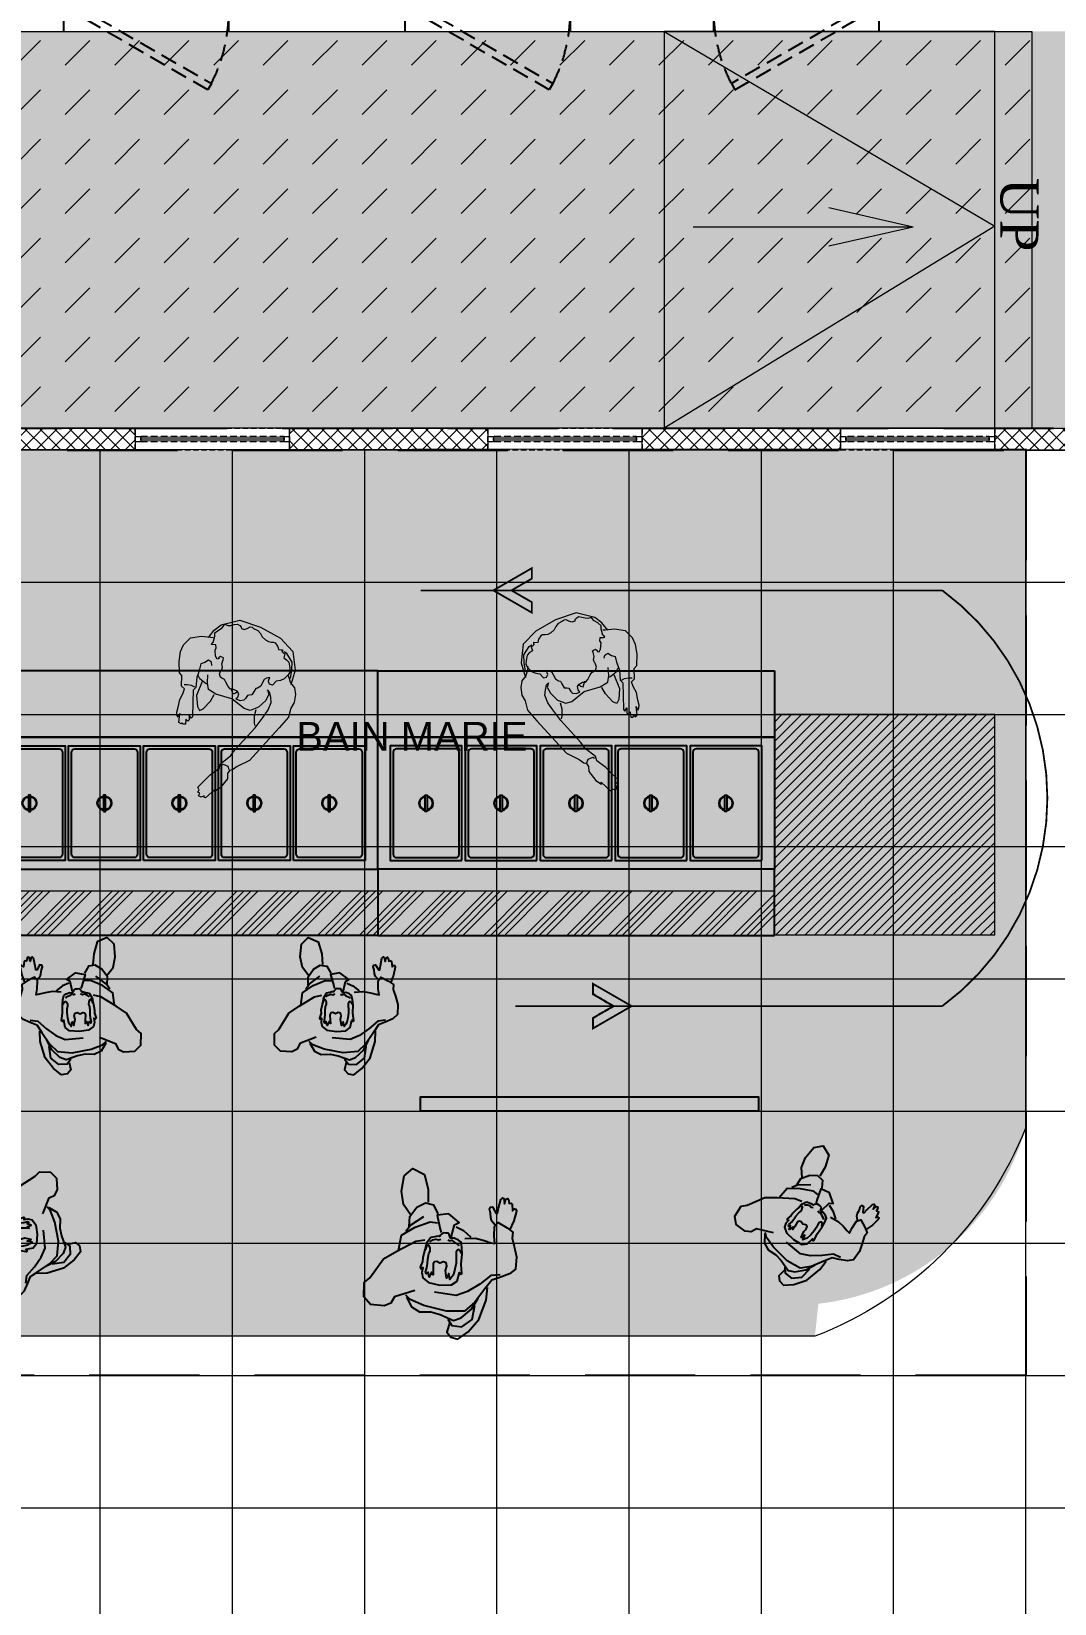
# Model space of a CAD drawing. Header units: millimetres. Extents: x 2335845 to 2509607, y 289014 to 361737.
# Drawn here: x 2390673 to 2395316, y 301667 to 308802 of the extents above; entities that cross this region are included whole.
import ezdxf

# ---------------------------------------------------------------- set-up
doc = ezdxf.new("R2010")
doc.units = ezdxf.units.MM
for name, pattern in [('DASHED', [0.75, 0.5, -0.25]), ('DASHED2', [0.375, 0.25, -0.125]), ('HIDDEN', [0.375, 0.25, -0.125]), ('HIDDEN2', [0.1875, 0.125, -0.0625])]:
    doc.linetypes.add(name, pattern=pattern)
for name, color, linetype, lineweight in [('150 mm WALL', 134, 'Continuous', 25), ('A-PLAN-COLUMN', 3, 'Continuous', 0), ('A-PLAN-RCC-HATCH', 8, 'Continuous', 13), ('A-PLAN-THIN', 251, 'Continuous', 15), ('AR_01_PARTITION FULL HT', 2, 'Continuous', 25), ('AR_01_WALL', 134, 'Continuous', 20), ('I-Human', 9, 'Continuous', 9), ('IN-PRTN-FULL', 30, 'Continuous', 20), ('IN-PRTN-HATCH', 8, 'Continuous', 5), ('K - Equipment', 7, 'Continuous', 25), ('SWA- GLASS PARTITION', 8, 'Continuous', 5), ('SWA-GLASS', 140, 'Continuous', 9), ('SWA-METAL', 165, 'Continuous', 9), ('TOA-FC-GYPSUM', 250, 'Continuous', 5), ('TOA-FL-CPT-1', 8, 'Continuous', 5), ('TOA-FL-TILE-2', 8, 'Continuous', 5), ('TOA-FL-TILE-3', 8, 'Continuous', 5), ('TOA-RAMP', 8, 'Continuous', 13)]:
    doc.layers.add(name, color=color, linetype=linetype, lineweight=lineweight)
for name, color, linetype in [('A-PLAN-DOOR', 7, 'Continuous'), ('CH - MAN', 8, 'Continuous'), ('FLOOR MARK', 7, 'Continuous'), ('FR-CUSTOM', 40, 'Continuous'), ('I-FUR', 7, 'Continuous'), ('I-FURN', 7, 'Continuous'), ('ROOM TEXT', 3, 'Continuous')]:
    doc.layers.add(name, color=color, linetype=linetype)
doc.styles.add('2MM', font='arial.ttf')
doc.styles.add('GEORGE', font='georgia.ttf')

# ---------------------------------------------------------------- blocks, each defined once
blk = doc.blocks.new('Columns')
at = {"layer": 'A-PLAN-RCC-HATCH'}
h = blk.add_hatch(dxfattribs=at)
h.set_pattern_fill('ANSI31', color=256, scale=250, style=0)
h.set_pattern_definition([(45, (458397.9, -612762.232), (-22.0970869, 22.0970869), [])])
h.paths.add_polyline_path([(17839.7, -20463), (18839.7, -20463), (18839.7, -19463), (17839.7, -19463)])
at = {"layer": 'A-PLAN-COLUMN', "elevation": 0}
blk.add_lwpolyline([(17839.7, -20463), (18839.7, -20463), (18839.7, -19463), (17839.7, -19463)], close=True, dxfattribs=at)
blk = doc.blocks.new('*U635')
at = {"layer": 'IN-PRTN-HATCH'}
h = blk.add_hatch(dxfattribs=at)
h.set_pattern_fill('ANSI37', color=256, scale=15)
h.set_pattern_definition([(45, (14738.55, 0), (-33.67596, 33.67596), []), (135, (14738.55, 0), (-33.67596, -33.67596), [])])
h.paths.add_polyline_path([(-98761.9, -39967.2), (-90061.9, -39967.2), (-90061.9, -39867.2), (-98761.9, -39867.2)])
at = {"layer": 'IN-PRTN-FULL', "elevation": 0}
blk.add_lwpolyline([(-98761.9, -39967.2), (-90061.9, -39967.2), (-90061.9, -39867.2), (-98761.9, -39867.2)], close=True, dxfattribs=at)
blk = doc.blocks.new('Man_Walking')
at = {"color": 8}
for points in [[(6.99, 20.05), (5.67, 21.74), (5.22, 23.9), (5.48, 26.47), (6.87, 27.81), (8.86, 26.91), (9.59, 24.5), (9.74, 22.36)], [(21.06, 19.29), (20.45, 19.95), (20.28, 20.49), (20.18, 21.24), (19.98, 21.85), (20.11, 22.23), (20.47, 22.26), (20.81, 21.71), (21.04, 21.29), (21.32, 21.29), (21.44, 22.11), (21.75, 23.61), (22.01, 23.87), (22.24, 23.76), (22.41, 22.92), (22.6, 23.71), (22.91, 23.81), (23.04, 23.66), (23.19, 23.01), (23.52, 23.1), (23.67, 22.95), (23.81, 21.86), (24.12, 22.16), (24.34, 22.14), (24.45, 21.83), (24.13, 20.19), (23.5, 18.59)], [(6.86, 18.16), (6.83, 19.83), (7.93, 21.42), (9.28, 22.24), (10.63, 21.99), (11.44, 20.56)], [(5.35, 14.08), (5.69, 16.64), (7.84, 18.09), (10.27, 19.13), (11.48, 19.04)], [(6.34, 17.36), (7.03, 18.37), (9.19, 19.96)], [(16.18, 16.72), (17.94, 16.9), (19.44, 16.64), (20.55, 16.33), (21.23, 16.21), (21.01, 17.44), (20.98, 19.04), (21.56, 19.76), (23.1, 18.96), (24.11, 18.28), (24.04, 17.3), (24.48, 15.97), (24.96, 14.27), (24.89, 12.22), (23.99, 11.37), (22.42, 10.65), (21.09, 10.13), (20.07, 8.61), (18.54, 6.29), (16.91, 4.73), (13.93, 4.49), (10.1, 5.22), (7.81, 6.07), (7.02, 6.74)], [(13.9, 16.81), (14.36, 18.91), (15.07, 19.31), (13.27, 20.66), (11.35, 20.34), (12.01, 18.01), (12.2, 17.47)], [(14.64, 18.58), (15.89, 18.04), (17.19, 17.03)], [(8.45, 7.62), (5.17, 6.34), (4.64, 5.24), (3.53, 4.71), (1.26, 4.8), (0.06, 6.02), (0, 8.39), (0.9, 9.23), (2.96, 12.51), (5.04, 13.95), (8.13, 15.78), (9.6, 16.13)], [(10.44, 15.81), (10.91, 16.17), (11.42, 16.35), (11.85, 16.22), (12.23, 16.38)], [(13.37, 16.35), (13.64, 16.19), (14.05, 16.32), (14.49, 16.03), (15.15, 15.73), (15.24, 15.47)], [(15.78, 14.24), (15.56, 14.65), (15.32, 14.88), (15.08, 14.76), (14.92, 14.46), (14.92, 13.93), (15, 13.34), (15.01, 12.57), (14.89, 11.55), (14.68, 10.58), (14.43, 10.25), (14.14, 9.81), (13.93, 10.78), (13.59, 9.99), (13.36, 11.26), (13.52, 11.97), (13.35, 12.52), (12.92, 12.65), (12.34, 12.39), (11.82, 12.63), (11.44, 12.54), (11.23, 12.19), (11.29, 11.11), (11.34, 10.38), (11.06, 10.8), (10.7, 9.99), (10.48, 10.79), (10.2, 10.46), (10.06, 10.76), (10.22, 11.47), (10.3, 12.23), (10.31, 12.95), (10.37, 13.86), (10.57, 14.26), (10.53, 14.78), (10.38, 15.19), (10.17, 15.3), (9.95, 15.05), (9.81, 14.5)], [(22.46, 11.1), (20.92, 10.91), (19.14, 9.36), (17.22, 7.98), (15.34, 7.2), (11.72, 7.54)], [(14.55, 2.55), (14.21, 1.05), (14.91, 0.24), (16.11, 0), (17.72, 1.33), (19.4, 3.49), (20.4, 6.76), (20.47, 8.89)], [(7.15, 6.42), (8.1, 4.84), (9.49, 4.13), (11.32, 4.22), (12.89, 3.88), (15.19, 3.03), (16.44, 3.55), (18.07, 5.11), (19.05, 7.01)], [(14.21, 3.18), (14.98, 2.21), (16.64, 2.09), (18.26, 3.42), (18.58, 5.75)]]:
    blk.add_lwpolyline(points, dxfattribs=at)
blk.add_lwpolyline([(12.92, 17.45), (12.54, 17.46), (12.27, 17.24), (12.04, 16.98), (11.96, 16.8), (11.66, 16.84), (11.21, 16.71), (10.54, 16.53), (9.91, 15.57), (9.79, 14.83), (9.66, 14.26), (9.43, 13.11), (9.44, 12.5), (9.11, 11.52), (9.3, 11.28), (9.55, 11.51), (9.44, 10.64), (9.66, 9.8), (10.64, 9.08), (12.55, 8.76), (14.49, 8.92), (15.36, 9.6), (15.65, 11.07), (15.86, 10.8), (16.08, 10.93), (15.87, 12.48), (15.92, 14.16), (15.81, 15.22), (15.62, 16.09), (15.17, 16.43), (14.45, 16.67), (13.81, 16.64), (13.72, 16.91), (13.55, 17.24), (13.36, 17.44)], close=True, dxfattribs=at)
blk = doc.blocks.new('M3')
at = {"color": 8}
blk.add_blockref('Man_Walking', (0, 0), dxfattribs=at)
blk = doc.blocks.new('A$C3F28102C')
at = {"layer": 'A-PLAN-DOOR'}
h = blk.add_hatch(dxfattribs=at)
h.set_pattern_fill('ANSI31', color=256, style=0)
h.set_pattern_definition([(315, (-1529.3283, 1000.1135), (-0.44194174, -0.44194174), [])])
h.paths.add_polyline_path([(1.3, -14.9), (0, -14.9), (0, 0), (1.3, 0)])
h.paths.add_polyline_path([(1.3, 0.2), (1.3, 0), (0, 0), (0, 1.1, 0.115729)])
h.paths.add_polyline_path([(4.9, -14.9), (3.6, -14.9), (3.6, 0), (4.9, 0)])
h.paths.add_polyline_path([(4.9, 0), (3.6, 0), (3.6, 0.2, 0.115729), (4.9, 1.1)])
at = {"layer": 'A-PLAN-DOOR', "color": 2}
for points in [[(1.3, 0.2), (1.3, -14.9), (0, -14.9), (0, 1.1)], [(3.6, 0.2), (3.6, -14.9), (4.9, -14.9), (4.9, 1.1)]]:
    blk.add_lwpolyline(points, dxfattribs=at)
for radius in [3.42, 2.42]:
    blk.add_circle((2.5, 3.4), radius, dxfattribs=at)
blk = doc.blocks.new('shaft door 750')
at = {"layer": 'A-PLAN-DOOR'}
for p, q in [((335.5, 59.8), (-335.5, 59.8)), ((-335.5, 0), (-335.5, 59.8)), ((335.5, 53.4), (-335.5, 53.4)), ((335.5, 6.5), (-335.5, 6.5)), ((335.5, 0), (-335.5, 0)), ((335.5, 0), (335.5, 59.8)), ((-374, -69.8), (-374, -64.8)), ((-374, -64.8), (-374, -69.8))]:
    blk.add_line(p, q, dxfattribs=at)
at = {"layer": 'A-PLAN-DOOR', "linetype": 'HIDDEN', "ltscale": 300}
blk.add_lwpolyline([(336.8, 59.8), (320.3, 31.3), (-295.2, 386.7), (-278.8, 415.2)], close=True, dxfattribs=at)
at = {"layer": 'A-PLAN-DOOR'}
for points in [[(-375, 150), (-375, 150), (-375, -70), (-430, -70)], [(375, 150.2), (375, 150.2), (375, -70), (430, -70)]]:
    blk.add_lwpolyline(points, dxfattribs=at)
for points in [[(-375, 51.9), (-374, 51.9), (-374, -61.8), (-375, -61.8)], [(-372.5, 58.3), (-340.6, 58.3), (-340.6, -3.5), (-325.6, -3.5), (-325.6, -34.7), (-340.2, -68.3), (-372.5, -68.3), (-372.5, -59.8), (-374, -59.8), (-374, -61.8), (-374, -69.8), (-339.1, -69.8), (-324.1, -34.9), (-324.1, -2), (-339.1, -2), (-339.1, 59.8), (-374, 59.8), (-374, 49.9), (-372.5, 49.9)], [(372.5, 58.3), (340.6, 58.3), (340.6, -3.5), (325.6, -3.5), (325.6, -34.7), (340.2, -68.3), (372.5, -68.3), (372.5, -59.8), (374, -59.8), (374, -61.8), (374, -69.8), (339.1, -69.8), (324.1, -34.9), (324.1, -2), (339.1, -2), (339.1, 59.8), (374, 59.8), (374, 49.9), (372.5, 49.9)], [(375, 51.9), (374, 51.9), (374, -61.8), (375, -61.8)]]:
    blk.add_lwpolyline(points, close=True, dxfattribs=at)
at = {"layer": 'A-PLAN-DOOR', "linetype": 'HIDDEN', "ltscale": 300}
blk.add_arc((337.6, 59.8), 711.6, 152.68066, 180, dxfattribs=at)
at = {"layer": 'A-PLAN-THIN'}
for p, q in [((395, 150), (-395, 150)), ((375, -70), (-375, -70))]:
    blk.add_line(p, q, dxfattribs=at)
at = {"layer": 'A-PLAN-DOOR', "xscale": -0.9973404255317604, "yscale": 0.9973404255317604, "zscale": 0.9973404255317604}
blk.add_blockref('A$C3F28102C', (339.1, 59.8), dxfattribs=at)
blk = doc.blocks.new('Fire Tower-2700mm')
at = {"layer": 'A-PLAN-DOOR', "extrusion": (1.654e-28, 4.04354e-14, -1), "xscale": -1, "zscale": -1, "rotation": 180}
blk.add_blockref('shaft door 750', (4023.8, -7468), dxfattribs=at)
at = {"layer": 'A-PLAN-DOOR', "extrusion": (-1.654e-28, 4.04354e-14, -1), "zscale": -1, "rotation": 180}
for p in [(2623.8, -7468), (1073.8, -7468)]:
    blk.add_blockref('shaft door 750', p, dxfattribs=at)
blk = doc.blocks.new('CHOREE')
at = {"xscale": -1}
blk.add_blockref('Fire Tower-2700mm', (-8441.5, -1832.2), dxfattribs=at)
blk = doc.blocks.new('BIG CHOORE')
blk.add_blockref('CHOREE', (-2408, -1909))
blk = doc.blocks.new('EGEG')
at = {"layer": 'K - Equipment'}
for points in [[(2039130.9, -715975.5), (2039430.9, -715975.5), (2039430.9, -717775.5), (2039130.9, -717775.5), (2039130.9, -715975.5)], [(2039431.2, -715975.5), (2040030.9, -715975.5), (2040030.9, -717775.5), (2039430.9, -717775.5), (2039430.9, -715975.5)], [(2040330.9, -715975.5), (2040030.9, -715975.5), (2040030.9, -717775.5), (2040330.9, -717775.5), (2040330.9, -715975.5)]]:
    blk.add_lwpolyline(points, dxfattribs=at)
for points in [[(2039991.1, -716033), (2039471.1, -716033), (2039471.1, -716358), (2039991.1, -716358)], [(2039768.8, -716190.8), (2039768.8, -716200.1), (2039694.1, -716200.1), (2039694.1, -716190.8)], [(2039991.1, -716373.1), (2039471.1, -716373.1), (2039471.1, -716698.1), (2039991.1, -716698.1)], [(2039768.8, -716530.9), (2039768.8, -716540.2), (2039694.1, -716540.2), (2039694.1, -716530.9)], [(2039991.1, -716713.1), (2039471.1, -716713.1), (2039471.1, -717038.1), (2039991.1, -717038.1)], [(2039768.8, -716870.9), (2039768.8, -716880.2), (2039694.1, -716880.2), (2039694.1, -716870.9)], [(2039991.1, -717053.1), (2039471.1, -717053.1), (2039471.1, -717378.1), (2039991.1, -717378.1)], [(2039768.8, -717210.9), (2039768.8, -717220.2), (2039694.1, -717220.2), (2039694.1, -717210.9)], [(2039991.1, -717393.2), (2039471.1, -717393.2), (2039471.1, -717718.2), (2039991.1, -717718.2)], [(2039768.8, -717551), (2039768.8, -717560.3), (2039694.1, -717560.3), (2039694.1, -717551)]]:
    blk.add_lwpolyline(points, close=True, dxfattribs=at)
for points in [[(2039963.1, -716046), (2039499.1, -716046, 0.414214), (2039484.1, -716061), (2039484.1, -716330, 0.414214), (2039499.1, -716345), (2039963.1, -716345, 0.414214), (2039978.1, -716330), (2039978.1, -716061, 0.414214)], [(2039963.1, -716386.1), (2039499.1, -716386.1, 0.414214), (2039484.1, -716401.1), (2039484.1, -716670.1, 0.414214), (2039499.1, -716685.1), (2039963.1, -716685.1, 0.414214), (2039978.1, -716670.1), (2039978.1, -716401.1, 0.414214)], [(2039963.1, -716726.1), (2039499.1, -716726.1, 0.414214), (2039484.1, -716741.1), (2039484.1, -717010.1, 0.414214), (2039499.1, -717025.1), (2039963.1, -717025.1, 0.414214), (2039978.1, -717010.1), (2039978.1, -716741.1, 0.414214)], [(2039963.1, -717066.1), (2039499.1, -717066.1, 0.414214), (2039484.1, -717081.1), (2039484.1, -717350.1, 0.414214), (2039499.1, -717365.1), (2039963.1, -717365.1, 0.414214), (2039978.1, -717350.1), (2039978.1, -717081.1, 0.414214)], [(2039963.1, -717406.2), (2039499.1, -717406.2, 0.414214), (2039484.1, -717421.2), (2039484.1, -717690.2, 0.414214), (2039499.1, -717705.2), (2039963.1, -717705.2, 0.414214), (2039978.1, -717690.2), (2039978.1, -717421.2, 0.414214)]]:
    blk.add_lwpolyline(points, format="xyb", close=True, dxfattribs=at)
for centre, radius, start, end in [((2039731.5, -716195.5), 32.5, 8.21851, 171.78149), ((2039731.5, -716195.5), 32.5, 188.21851, 351.78149), ((2039731.1, -716195.5), 30, 9.02169, 170.97831), ((2039731.1, -716195.5), 30, 188.81948, 351.18052), ((2039731.5, -716535.5), 32.5, 8.21851, 171.78149), ((2039731.1, -716535.6), 30, 9.02169, 170.97831), ((2039731.5, -716535.5), 32.5, 188.21851, 351.78149), ((2039731.1, -716535.6), 30, 188.81948, 351.18052), ((2039731.5, -716875.5), 32.5, 8.21851, 171.78149), ((2039731.1, -716875.6), 30, 9.02169, 170.97831), ((2039731.5, -716875.5), 32.5, 188.21851, 351.78149), ((2039731.1, -716875.6), 30, 188.81948, 351.18052), ((2039731.5, -717215.6), 32.5, 8.21851, 171.78149), ((2039731.5, -717215.6), 32.5, 188.21851, 351.78149), ((2039731.1, -717215.6), 30, 9.02169, 170.97831), ((2039731.1, -717215.6), 30, 188.81948, 351.18052), ((2039731.5, -717555.6), 32.5, 8.21851, 171.78149), ((2039731.5, -717555.6), 32.5, 188.21851, 351.78149), ((2039731.1, -717555.7), 30, 9.02169, 170.97831), ((2039731.1, -717555.7), 30, 188.81948, 351.18052)]:
    blk.add_arc(centre, radius, start, end, dxfattribs=at)
blk = doc.blocks.new('FDFSDFD')
at = {"layer": 'I-Human'}
for p, q in [((-1774290.5, -879044.5), (-1774265.7, -879026.4)), ((-1774265.7, -879026.4), (-1774231.1, -879014.8)), ((-1774231.1, -879014.8), (-1774201.3, -879016.5)), ((-1774201.3, -879016.5), (-1774160.1, -879006.6)), ((-1774160.1, -879006.6), (-1774097.4, -879021.4)), ((-1774097.4, -879021.4), (-1773904.3, -879072.6)), ((-1774434, -879127), (-1774363.1, -879079.2)), ((-1774389.5, -879107.2), (-1774412.6, -879146.8)), ((-1774358.1, -879092.3), (-1774389.5, -879107.2)), ((-1774381.9, -879120.2), (-1774361.7, -879105.1)), ((-1774363.1, -879079.2), (-1774295.4, -879066)), ((-1774361.7, -879105.1), (-1774346.6, -879095)), ((-1774320.2, -879079.2), (-1774358.1, -879092.3)), ((-1774346.6, -879095), (-1774329.8, -879096.7)), ((-1774335.5, -879098.5), (-1774326.8, -879095.6)), ((-1774329.8, -879096.7), (-1774304.6, -879105.1)), ((-1774326.8, -879095.6), (-1774302, -879070.9)), ((-1774304.6, -879105.1), (-1774291.1, -879116.8)), ((-1774302, -879070.9), (-1774290.5, -879044.5)), ((-1774183.2, -879107.2), (-1774203, -879120.4)), ((-1774146.9, -879103.9), (-1774183.2, -879107.2)), ((-1774107.3, -879108.8), (-1774146.9, -879103.9)), ((-1774047.9, -879118.7), (-1774107.3, -879108.8)), ((-1773904.3, -879072.6), (-1773853.1, -879110.5)), ((-1773853.1, -879110.5), (-1773830, -879122)), ((-1774460.5, -879204.5), (-1774434, -879127)), ((-1774418.9, -879172.3), (-1774412.2, -879168.9)), ((-1774415.6, -879177.3), (-1774418.9, -879172.3)), ((-1774410.5, -879189.1), (-1774415.6, -879177.3)), ((-1774412.6, -879146.8), (-1774413.9, -879160.5)), ((-1774412.2, -879168.9), (-1774410.5, -879170.6)), ((-1774410.5, -879170.6), (-1774407.2, -879160.5)), ((-1774407.2, -879153.8), (-1774388.7, -879150.4)), ((-1774407.2, -879160.5), (-1774407.2, -879153.8)), ((-1774388.7, -879150.4), (-1774387, -879135.3)), ((-1774387, -879135.3), (-1774381.9, -879120.2)), ((-1774291.1, -879116.8), (-1774279.3, -879131.9)), ((-1774269.2, -879163.9), (-1774281, -879165.6)), ((-1774281, -879165.6), (-1774270.9, -879177.3)), ((-1774279.3, -879131.9), (-1774255.8, -879138.7)), ((-1774270.9, -879177.3), (-1774260.8, -879184)), ((-1774260.8, -879162.2), (-1774269.2, -879163.9)), ((-1774252.4, -879152.1), (-1774260.8, -879162.2)), ((-1774255.8, -879138.7), (-1774252.4, -879152.1)), ((-1774226.1, -879148.4), (-1774211.3, -879133.6)), ((-1774221.2, -879135.2), (-1774226.1, -879148.4)), ((-1774203, -879120.4), (-1774221.2, -879135.2)), ((-1774211.3, -879133.6), (-1774179.9, -879133.6)), ((-1774179.9, -879133.6), (-1774137, -879148.4)), ((-1774137, -879148.4), (-1774107.3, -879174.8)), ((-1774120.5, -879153.4), (-1774092.4, -879146.8)), ((-1774107.3, -879174.8), (-1774102.3, -879202.8)), ((-1774092.4, -879146.8), (-1774064.4, -879131.9)), ((-1774064.4, -879131.9), (-1774054.5, -879123.7)), ((-1773917.5, -879153.4), (-1774047.9, -879118.7)), ((-1773884.5, -879158.3), (-1773917.5, -879153.4)), ((-1773830, -879183), (-1773884.5, -879158.3)), ((-1773823.4, -879135.2), (-1773835, -879146.8)), ((-1773835, -879146.8), (-1773833.3, -879169.8)), ((-1773833.3, -879169.8), (-1773826.7, -879174.8)), ((-1773830, -879122), (-1773821.8, -879131.9)), ((-1773816.8, -879181.4), (-1773830, -879183)), ((-1773821.8, -879131.9), (-1773805.3, -879133.6)), ((-1773810.2, -879178.1), (-1773816.8, -879181.4)), ((-1773764, -879201.2), (-1773810.2, -879178.1)), ((-1773805.3, -879133.6), (-1773783.8, -879123.7)), ((-1773783.8, -879123.7), (-1773732.7, -879133.6)), ((-1773732.7, -879133.6), (-1773706.2, -879148.4)), ((-1773706.2, -879148.4), (-1773716.1, -879151.7)), ((-1773716.1, -879151.7), (-1773661.7, -879171.5)), ((-1773660, -879178.1), (-1773666.6, -879181.4)), ((-1773666.6, -879181.4), (-1773655.1, -879191.3)), ((-1773661.7, -879171.5), (-1773660, -879178.1)), ((-1774463.8, -879308.4), (-1774460.5, -879204.5)), ((-1774430.7, -879216), (-1774422.3, -879199.2)), ((-1774430.7, -879224.4), (-1774430.7, -879216)), ((-1774425.7, -879234.5), (-1774430.7, -879224.4)), ((-1774422.3, -879246.2), (-1774425.7, -879234.5)), ((-1774422.3, -879199.2), (-1774417.3, -879194.1)), ((-1774422.3, -879261.4), (-1774422.3, -879246.2)), ((-1774417.3, -879194.1), (-1774410.5, -879189.1)), ((-1774260.8, -879184), (-1774245.7, -879184)), ((-1774245.7, -879184), (-1774227.2, -879184)), ((-1774227.2, -879184), (-1774212, -879192.4)), ((-1774212, -879192.4), (-1774207, -879199.2)), ((-1774207, -879199.2), (-1774193.5, -879199.2)), ((-1774193.5, -879199.2), (-1774173.3, -879200.9)), ((-1774173.3, -879200.9), (-1774166.6, -879210.9)), ((-1774166.6, -879210.9), (-1774161.6, -879217.7)), ((-1774161.6, -879217.7), (-1774144.8, -879219.3)), ((-1774134.7, -879253), (-1774149.8, -879256.3)), ((-1774144.8, -879219.3), (-1774134.7, -879222.7)), ((-1774134.7, -879222.7), (-1774124.6, -879236.1)), ((-1774122.9, -879254.6), (-1774134.7, -879253)), ((-1774124.6, -879236.1), (-1774122.9, -879254.6)), ((-1774102.3, -879202.8), (-1774115.5, -879273.7)), ((-1773731, -879211.1), (-1773764, -879201.2)), ((-1773688.1, -879225.9), (-1773731, -879211.1)), ((-1773679.8, -879214.4), (-1773688.1, -879225.9)), ((-1773668.3, -879214.4), (-1773679.8, -879214.4)), ((-1773668.3, -879204.5), (-1773668.3, -879214.4)), ((-1773655.1, -879204.5), (-1773668.3, -879204.5)), ((-1773655.1, -879191.3), (-1773655.1, -879204.5)), ((-1774448.9, -879405.6), (-1774463.8, -879308.4)), ((-1774444.2, -879311.8), (-1774437.4, -879295)), ((-1774444.2, -879333.6), (-1774444.2, -879311.8)), ((-1774437.4, -879295), (-1774427.3, -879281.5)), ((-1774427.3, -879281.5), (-1774422.3, -879261.4)), ((-1774156.5, -879313.5), (-1774170, -879331.9)), ((-1774149.8, -879256.3), (-1774156.5, -879268.1)), ((-1774156.5, -879268.1), (-1774156.5, -879286.6)), ((-1774156.5, -879286.6), (-1774151.5, -879298.3)), ((-1774151.5, -879298.3), (-1774156.5, -879313.5)), ((-1774155.1, -879296.8), (-1774155.5, -879297.5)), ((-1774155.3, -879263.5), (-1774155.1, -879265.5)), ((-1774155.1, -879265.5), (-1774145.2, -879270.4)), ((-1774145.2, -879286.9), (-1774155.1, -879296.8)), ((-1774145.2, -879270.4), (-1774137, -879278.7)), ((-1774137, -879278.7), (-1774145.2, -879286.9)), ((-1774115.5, -879273.7), (-1774100.7, -879347.9)), ((-1774445.9, -879342), (-1774444.2, -879333.6)), ((-1774442.5, -879350.4), (-1774445.9, -879342)), ((-1774430.7, -879358.8), (-1774442.5, -879350.4)), ((-1774420.6, -879368.9), (-1774430.7, -879358.8)), ((-1774427.3, -879394.1), (-1774424, -879385.7)), ((-1774427.3, -879407.6), (-1774427.3, -879394.1)), ((-1774424, -879385.7), (-1774418.9, -879382.4)), ((-1774418.9, -879382.4), (-1774420.6, -879368.9)), ((-1774254.1, -879390.8), (-1774262.5, -879392.4)), ((-1774262.5, -879392.4), (-1774262.5, -879407.6)), ((-1774235.6, -879387.4), (-1774254.1, -879390.8)), ((-1774223.8, -879377.3), (-1774235.6, -879387.4)), ((-1774212, -879375.6), (-1774223.8, -879377.3)), ((-1774207, -879377.3), (-1774212, -879375.6)), ((-1774188.5, -879374), (-1774207, -879377.3)), ((-1774178.4, -879363.9), (-1774188.5, -879374)), ((-1774176.7, -879357.2), (-1774178.4, -879363.9)), ((-1774170, -879331.9), (-1774176.7, -879343.7)), ((-1774176.7, -879343.7), (-1774176.7, -879357.2)), ((-1774104, -879387.5), (-1774128.7, -879405.6)), ((-1774100.7, -879347.9), (-1774104, -879387.5)), ((-1774061.1, -879354.5), (-1774095.7, -879352.9)), ((-1774014.9, -879367.7), (-1774061.1, -879354.5)), ((-1774054.5, -879422.1), (-1774011.6, -879395.8)), ((-1774018.2, -879422.1), (-1773960.4, -879394.1)), ((-1774000, -879379.3), (-1774014.9, -879367.7)), ((-1774011.6, -879395.8), (-1774000, -879379.3)), ((-1773960.4, -879394.1), (-1773952.1, -879395.8)), ((-1773952.1, -879395.8), (-1773960.4, -879410.6)), ((-1774391.1, -879471.6), (-1774448.9, -879405.6)), ((-1774418.9, -879419.3), (-1774427.3, -879407.6)), ((-1774408.8, -879431.1), (-1774418.9, -879419.3)), ((-1774402.1, -879441.2), (-1774408.8, -879431.1)), ((-1774400.4, -879451.3), (-1774402.1, -879441.2)), ((-1774400.4, -879461.4), (-1774400.4, -879451.3)), ((-1774398.8, -879459.7), (-1774400.4, -879461.4)), ((-1774395.4, -879458), (-1774398.8, -879459.7)), ((-1774380.2, -879461.4), (-1774395.4, -879458)), ((-1774363.4, -879471.4), (-1774380.2, -879461.4)), ((-1774306.2, -879466.4), (-1774309.6, -879468.1)), ((-1774299.5, -879469.8), (-1774306.2, -879466.4)), ((-1774287.7, -879442.9), (-1774299.5, -879451.3)), ((-1774299.5, -879451.3), (-1774292.8, -879464.7)), ((-1774292.8, -879464.7), (-1774291.1, -879469.8)), ((-1774276, -879442.9), (-1774287.7, -879442.9)), ((-1774252.4, -879427.7), (-1774276, -879442.9)), ((-1774262.5, -879407.6), (-1774252.4, -879412.6)), ((-1774252.4, -879412.6), (-1774250.7, -879409.3)), ((-1774244, -879416), (-1774252.4, -879427.7)), ((-1774250.7, -879409.3), (-1774244, -879416)), ((-1774219.5, -879432), (-1774221.2, -879448.5)), ((-1774221.2, -879448.5), (-1774204.7, -879458.4)), ((-1774208, -879423.8), (-1774219.5, -879432)), ((-1774204.7, -879458.4), (-1774191.4, -879471.6)), ((-1774191.4, -879471.6), (-1774166.7, -879465)), ((-1774166.7, -879465), (-1774145.2, -879461.7)), ((-1774128.7, -879405.6), (-1774161.7, -879420.5)), ((-1774145.2, -879461.7), (-1774128.7, -879460.1)), ((-1774128.7, -879443.6), (-1774140.3, -879460.1)), ((-1774120.5, -879405.6), (-1774128.7, -879443.6)), ((-1774128.7, -879460.1), (-1774085.8, -879441.9)), ((-1774122.1, -879428.7), (-1774054.5, -879422.1)), ((-1774085.8, -879441.9), (-1774069.3, -879446.9)), ((-1774084.2, -879446.9), (-1774084.2, -879463.4)), ((-1774084.2, -879463.4), (-1774077.6, -879481.5)), ((-1774069.3, -879446.9), (-1774018.2, -879422.1)), ((-1773945.5, -879466.7), (-1773968.7, -879471.6)), ((-1773960.4, -879410.6), (-1773940.6, -879400.7)), ((-1773909.2, -879437), (-1773947.2, -879451.8)), ((-1773947.2, -879451.8), (-1773929, -879450.2)), ((-1773934, -879458.4), (-1773945.5, -879466.7)), ((-1773940.6, -879400.7), (-1773932.3, -879404)), ((-1773932.3, -879404), (-1773937.3, -879415.5)), ((-1773937.3, -879415.5), (-1773915.8, -879407.3)), ((-1773929, -879450.2), (-1773934, -879458.4)), ((-1773915.8, -879407.3), (-1773910.9, -879415.5)), ((-1773910.9, -879415.5), (-1773914.2, -879423.8)), ((-1773914.2, -879423.8), (-1773907.6, -879425.4)), ((-1773907.6, -879425.4), (-1773909.2, -879437)), ((-1774354.8, -879488.1), (-1774391.1, -879471.6)), ((-1774344.9, -879479.8), (-1774363.4, -879471.4)), ((-1774313.6, -879496.3), (-1774354.8, -879488.1)), ((-1774331.5, -879473.1), (-1774344.9, -879479.8)), ((-1774309.6, -879468.1), (-1774331.5, -879473.1)), ((-1774318.5, -879488.1), (-1774323.7, -879477)), ((-1774303.7, -879526), (-1774318.5, -879488.1)), ((-1774274, -879567.2), (-1774303.7, -879526)), ((-1774291.1, -879469.8), (-1774299.5, -879469.8)), ((-1774104, -879522.7), (-1774110.6, -879539.2)), ((-1774061.1, -879502.9), (-1774104, -879522.7)), ((-1774077.6, -879481.5), (-1774071, -879494.7)), ((-1774056.1, -879484.8), (-1774061.1, -879502.9)), ((-1774033, -879481.5), (-1774056.1, -879484.8)), ((-1774003.3, -879481.5), (-1774033, -879481.5)), ((-1773968.7, -879471.6), (-1774003.3, -879481.5)), ((-1774231.1, -879580.4), (-1774274, -879567.2)), ((-1774198, -879578.8), (-1774231.1, -879580.4)), ((-1774155.1, -879563.9), (-1774198, -879578.8)), ((-1774110.6, -879539.2), (-1774155.1, -879563.9))]:
    blk.add_line(p, q, dxfattribs=at)
blk = doc.blocks.new('G$CEFFFF363')
at = {"layer": 'FR-CUSTOM', "linetype": 'DASHED2', "ltscale": 100}
h = blk.add_hatch(color=7, dxfattribs=at)
h.dxf.hatch_style = 1
h.paths.add_polyline_path([(502.6, 5849.6), (444.9, 5849.6), (379.5, 5962.8), (314.2, 5849.6), (256.4, 5849.6), (379.5, 6062.8)])
h = blk.add_hatch(color=7, dxfattribs=at)
h.dxf.hatch_style = 1
h.paths.add_polyline_path([(-2042.4, 5511.5), (-1984.7, 5511.5), (-1919.3, 5398.3), (-1854, 5511.5), (-1796.3, 5511.5), (-1919.3, 5298.3)])
h = blk.add_hatch(color=7, dxfattribs=at)
h.dxf.hatch_style = 1
h.paths.add_polyline_path([(502.6, 1588.3), (444.9, 1588.3), (379.5, 1475.1), (314.2, 1588.3), (256.4, 1588.3), (379.5, 1375.1)])
at = {"layer": 'FR-CUSTOM', "color": 1, "linetype": 'DASHED2', "ltscale": 100}
for p, q in [((379.5, 5962.8), (314.2, 5849.6)), ((444.9, 5849.6), (379.5, 5962.8)), ((-1984.7, 5511.5), (-1919.3, 5398.3)), ((-1919.3, 5398.3), (-1854, 5511.5)), ((379.5, 1475.1), (314.2, 1588.3)), ((444.9, 1588.3), (379.5, 1475.1))]:
    blk.add_line(p, q, dxfattribs=at)
at = {"layer": 'FR-CUSTOM', "color": 1, "linetype": 'DASHED2', "ltscale": 100, "const_width": 10}
for points in [[(-1919.3, 4896.4), (-1919.3, 6846.9, -0.505513), (379.5, 6846.9), (379.5, 5148.2)], [(-1919.3, 2541.5), (-1919.3, -343, 0.505513), (379.5, -343), (379.5, 2017.9)]]:
    blk.add_lwpolyline(points, format="xyb", dxfattribs=at)
at = {"layer": 'FR-CUSTOM', "ltscale": 5}
for points in [[(957.8, 4765.9), (957.8, 6765.9), (882.8, 6765.9), (882.8, 4765.9)], [(957.8, 2544.9), (957.8, 672), (882.8, 672), (882.8, 2544.9)]]:
    blk.add_lwpolyline(points, close=True, dxfattribs=at)
at = {"layer": 'FR-CUSTOM', "color": 1, "linetype": 'Continuous', "ltscale": 100, "const_width": 10}
for points in [[(502.6, 5849.6), (444.9, 5849.6), (379.5, 5962.8), (314.2, 5849.6), (256.4, 5849.6), (379.5, 6062.8)], [(-2042.4, 5511.5), (-1984.7, 5511.5), (-1919.3, 5398.3), (-1854, 5511.5), (-1796.3, 5511.5), (-1919.3, 5298.3)], [(-2042.4, 1926.4), (-1984.7, 1926.4), (-1919.3, 2039.6), (-1854, 1926.4), (-1796.3, 1926.4), (-1919.3, 2139.6)], [(502.6, 1588.3), (444.9, 1588.3), (379.5, 1475.1), (314.2, 1588.3), (256.4, 1588.3), (379.5, 1375.1)]]:
    blk.add_lwpolyline(points, close=True, dxfattribs=at)
at = {"layer": 'CH - MAN', "xscale": 27.33749999850988, "yscale": 27.33749999850988, "zscale": 27.33749999850988}
blk.add_blockref('M3', (1297.9, 4421.8), dxfattribs=at)
at = {"layer": 'CH - MAN', "yscale": 27.33749999850989}
for p, xscale, zscale, rotation in [((760.3, 4087.3), 27.33749999850989, 27.33749999850989, 90), ((760.3, 3350.6), -27.33749999850989, 27.33749999850988, 90), ((1675.5, 898.6), -27.33749999850989, 27.33749999850988, 124.2592339808244)]:
    blk.add_blockref('M3', p, dxfattribs=dict(at, xscale=xscale, zscale=zscale, rotation=rotation))
blk = doc.blocks.new('*U758')
at = {"layer": 'IN-PRTN-HATCH'}
h = blk.add_hatch(dxfattribs=at)
h.set_pattern_fill('ANSI37', color=256, scale=15)
h.set_pattern_definition([(45, (6729.15, 2e-10), (-33.67596, 33.67596), []), (135, (6729.15, 2e-10), (-33.67596, -33.67596), [])])
h.paths.add_polyline_path([(-98866.6, -39967.2), (-97966.6, -39967.2), (-97966.6, -39867.2), (-98866.6, -39867.2)])
at = {"layer": 'IN-PRTN-FULL', "elevation": 0}
blk.add_lwpolyline([(-98866.6, -39967.2), (-97966.6, -39967.2), (-97966.6, -39867.2), (-98866.6, -39867.2)], close=True, dxfattribs=at)
blk = doc.blocks.new('*U761')
at = {"layer": 'SWA- GLASS PARTITION', "linetype": 'HIDDEN2', "ltscale": 200, "elevation": 0}
blk.add_lwpolyline([(108939.1, -163313), (109639.1, -163313), (109639.1, -163413), (108939.1, -163413)], close=True, dxfattribs=at)
at = {"layer": 'SWA-GLASS', "color": 4, "elevation": 0}
blk.add_lwpolyline([(109614.1, -163358), (109614.1, -163368), (108964.1, -163368), (108964.1, -163358)], close=True, dxfattribs=at)
at = {"layer": 'SWA-METAL', "color": 8, "linetype": 'HIDDEN'}
for p, q in [((108964.1, -163350.5, 0), (109614.1, -163350.5, 0)), ((108964.1, -163375.5, 0), (109614.1, -163375.5, 0))]:
    blk.add_line(p, q, dxfattribs=at)
at = {"layer": 'SWA-METAL', "elevation": 0}
for points in [[(108939.1, -163350.5), (108964.1, -163350.5), (108964.1, -163375.5), (108939.1, -163375.5)], [(109614.1, -163350.5), (109639.1, -163350.5), (109639.1, -163375.5), (109614.1, -163375.5)]]:
    blk.add_lwpolyline(points, close=True, dxfattribs=at)
blk = doc.blocks.new('*U921')
at = {"layer": 'AR_01_WALL'}
h = blk.add_hatch(dxfattribs=at)
h.set_pattern_fill('ANSI34', color=8, scale=7, angle=90)
h.set_pattern_definition([(135, (951725.34, 6184.83), (-94.29269, -94.29269), []), (135, (951725.34, 6216.26), (-94.29269, -94.29269), []), (135, (951725.34, 6247.69), (-94.29269, -94.29269), []), (135, (951725.34, 6279.12), (-94.29269, -94.29269), [])])
h.paths.add_polyline_path([(284136.8, 139951.4), (289595.7, 139951.4), (289595.7, 139751.4), (284136.8, 139751.4)])
blk.add_lwpolyline([(284136.8, 139951.4), (289595.7, 139951.4), (289595.7, 139751.4), (284136.8, 139751.4), (284136.8, 139951.4)], dxfattribs=at)

msp = doc.modelspace()

# ---------------------------------------------------------------- hatches: boundary and pattern name
at = {"layer": 'TOA-FC-GYPSUM'}
h = msp.add_hatch(dxfattribs=at)
h.set_pattern_fill('DASH', color=252, scale=50, angle=45)
h.set_pattern_definition([(45, (2408113.76, 309771.23), (0, 224.5064), [158.75, -158.75])])
h.paths.add_polyline_path([(2395213.265, 307001.634), (2374743.078, 307001.634), (2374743.078, 308801.624), (2395213.265, 308801.624)])
h = msp.add_hatch(dxfattribs=at)
h.set_pattern_fill('DASH', color=252, scale=50, angle=45)
h.set_pattern_definition([(45, (90021.14, 24146.98), (0, 224.506403), [158.75, -158.75])])
edge = h.paths.add_edge_path()
edge.add_line((2394228.73, 302880.228), (2361837.845, 302880.228))
edge.add_arc((2362325.55, 304175.771), 1384.301, 194.5633508, 249.3711999, ccw=False)
edge.add_line((2360985.727, 303827.688), (2360985.727, 306907.174))
edge.add_line((2360985.727, 306907.174), (2372044.682, 306901.61))
edge.add_line((2372044.682, 306901.61), (2372044.683, 304701.624))
edge.add_line((2372044.683, 304701.624), (2384044.683, 304701.624))
edge.add_line((2384044.683, 304701.624), (2384044.683, 306901.625))
edge.add_line((2384044.683, 306901.625), (2395185.727, 306907.174))
edge.add_line((2395185.727, 306907.174), (2395185.727, 303827.688))
edge.add_arc((2394120.702, 304127.005), 1106.286, 276.4346417, 344.3023879, ccw=False)
at = {"layer": 'TOA-FL-CPT-1', "true_color": 0xc7c8ca}
h = msp.add_hatch(dxfattribs=at)
h.set_pattern_fill('AR-PARQ1', color=9, scale=3)
h.set_pattern_definition([(90, (54538.6, -6708.4), (-914.4, 914.4), [914.4, -914.4]), (90, (54691, -6708.4), (-914.4, 914.4), [914.4, -914.4]), (90, (54843.4, -6708.4), (-914.4, 914.4), [914.4, -914.4]), (90, (54995.8, -6708.4), (-914.4, 914.4), [914.4, -914.4]), (90, (55148.2, -6708.4), (-914.4, 914.4), [914.4, -914.4]), (90, (55300.6, -6708.4), (-914.4, 914.4), [914.4, -914.4]), (90, (55453, -6708.4), (-914.4, 914.4), [914.4, -914.4]), (0, (54538.6, -5794), (914.4, -914.4), [914.4, -914.4]), (0, (54538.6, -5641.6), (914.4, -914.4), [914.4, -914.4]), (0, (54538.6, -5489.2), (914.4, -914.4), [914.4, -914.4]), (0, (54538.6, -5336.8), (914.4, -914.4), [914.4, -914.4]), (0, (54538.6, -5184.4), (914.4, -914.4), [914.4, -914.4]), (0, (54538.6, -5032), (914.4, -914.4), [914.4, -914.4]), (0, (54538.6, -4879.6), (914.4, -914.4), [914.4, -914.4])])
h.paths.add_polyline_path([(2344950.518, 323601.624), (2348044.691, 323601.624), (2348044.691, 308801.624), (2344978.375, 308801.624), (2344983.023, 307001.553), (2351045.878, 307001.608), (2351044.683, 304701.624), (2350244.683, 304670.094), (2350244.683, 294701.624), (2352811.835, 294701.622), (2352811.821, 307001.631), (2405044.683, 307005.059), (2405044.683, 327701.624), (2410595.745, 327701.624), (2410609.803, 329501.624), (2408605.34, 329501.624), (2411484.683, 335301.624), (2408440.262, 335301.624), (2406365.488, 331122.307), (2403244.678, 328001.969), (2403244.795, 325600.805), (2384290.648, 325598.809), (2384290.648, 323607.372), (2375885.176, 323603.528), (2375861.465, 325602.978), (2360226.195, 325602.091), (2360226.052, 334601.937), (2375945.229, 334602.179), (2375945.229, 331031.373), (2376972.789, 331510.903), (2389391.537, 331510.903), (2389391.537, 331810.72), (2389491.628, 331810.72), (2389491.53, 331510.903), (2391791.53, 331510.903), (2391791.531, 333010.881), (2389491.53, 333010.881), (2389491.531, 332710.861), (2389391.537, 332710.861), (2389391.54, 333010.905), (2377622.511, 333011.008), (2377622.511, 336459.845), (2386144.742, 336459.853), (2386144.683, 337701.624), (2376094.699, 337701.624), (2376094.724, 335802.062), (2362938.321, 335802.061), (2362938.326, 340629.119), (2359023.456, 340413.419), (2359023.899, 325602.053), (2352244.614, 325602.052), (2352244.655, 339888.472), (2350244.683, 339753.79), (2350259.797, 327701.624), (2351044.683, 327701.624), (2351043.518, 325401.69), (2344945.863, 325401.675)])
h.paths.add_polyline_path([(2365719.683, 323601.624), (2395044.683, 323601.624), (2395044.683, 322741.298), (2398494.622, 322751.666), (2398494.622, 323601.624), (2403544.687, 323601.624), (2403544.687, 308801.634), (2365719.683, 308801.634)], flags=16)
h.paths.add_polyline_path([(2349719.689, 323601.683), (2365719.683, 323601.683), (2365719.683, 308801.624), (2349719.689, 308801.624)], flags=16)
at = {"layer": 'TOA-FL-TILE-2', "true_color": 0x5e67af}
h = msp.add_hatch(dxfattribs=at)
h.set_pattern_fill('_USER', color=165, scale=600, double=1, pattern_type=0)
h.set_pattern_definition([(0, (2360385.7, 304501.64), (0, 600), []), (90, (2360385.7, 304501.64), (-600, 4e-14), [])])
h.paths.add_polyline_path([(2388585.727, 306901.631), (2395185.727, 306901.631), (2395185.727, 302701.637), (2388585.727, 302701.637)])
at = {"layer": 'TOA-FL-TILE-3'}
h = msp.add_hatch(dxfattribs=at)
h.set_pattern_fill('_USER', color=253, scale=600, double=1, pattern_type=0)
h.set_pattern_definition([(0, (2357985.7, 306901.64), (0, 600), []), (90, (2357985.7, 306901.64), (-600, 4e-14), [])])
h.paths.add_polyline_path([(2367585.714, 306904.403), (2360985.727, 306903.711), (2360985.727, 302699.07), (2367585.714, 302699.763)], flags=17)
edge = h.paths.add_edge_path(flags=16)
edge.add_line((2361443.619, 301499.697), (2375246.92, 301499.697))
edge.add_arc((2374696.248, 301062.795), 702.939, 11.2305438, 38.4284407, ccw=False)
edge.add_line((2375385.727, 301199.697), (2375385.727, 295200.745))
edge.add_arc((2375087.434, 295199.933), 298.294, -90.1357827, 0.1559458, ccw=False)
edge.add_line((2375086.727, 294901.64), (2361443.619, 294900.745))
edge.add_arc((2361668.237, 295743.023), 871.714, 218.4683474, 255.0678575, ccw=False)
edge.add_line((2360985.727, 295200.745), (2360985.727, 301199.697))
edge.add_arc((2361668.237, 300657.419), 871.714, 104.9321425, 141.5316526, ccw=False)
h.paths.add_polyline_path([(2385585.726, 306901.625), (2384044.683, 306901.625), (2384044.683, 304701.624), (2372044.683, 304701.624), (2372044.682, 306901.61), (2370585.713, 306901.625), (2370585.714, 302691.494), (2385585.728, 302691.494)], flags=16)
h.paths.add_polyline_path([(2388585.727, 306905.815), (2395185.714, 306905.815), (2395185.714, 302735.166), (2388585.727, 302735.166)], flags=17)
edge = h.paths.add_edge_path(flags=16)
edge.add_line((2381085.727, 294901.64), (2395185.727, 294901.637))
edge.add_line((2395185.727, 294901.637), (2395185.727, 301214.879))
edge.add_arc((2394379.187, 300406.596), 1141.854, 45.0618798, 73.270422)
edge.add_line((2394707.875, 301500.119), (2381061.98, 301500.699))
edge.add_arc((2381085.982, 301201.086), 300.572, 94.5801913, 177.3698138)
edge.add_line((2380785.727, 301214.879), (2380785.727, 295219.957))
edge.add_arc((2381114.134, 295228.94), 328.53, 181.5667235, 265.0395689)
edge = h.paths.add_edge_path(flags=16)
edge.add_line((2396947.437, 304501.637), (2403023.991, 304501.637))
edge.add_arc((2403124.87, 304939.657), 449.487, 257.0306227, 388.1366233)
edge.add_line((2403585.714, 305151.624), (2403585.714, 306900.873))
edge.add_line((2403585.714, 306900.873), (2396385.713, 306901.631))
edge.add_line((2396385.713, 306901.631), (2396385.715, 305151.624))
edge.add_arc((2396864.29, 304997.497), 502.782, 162.1486296, 279.5188754)
h.paths.add_polyline_path([(2396385.714, 294901.64), (2396385.714, 301501.637), (2403585.713, 301501.637), (2403585.713, 294901.637)], flags=16)
edge = h.paths.add_edge_path()
edge.add_line((2357985.714, 306901.626), (2357985.73, 303901.639))
edge.add_line((2357985.73, 303901.639), (2359785.722, 303901.635))
edge.add_line((2359785.722, 303901.635), (2359785.714, 295501.637))
edge.add_line((2359785.714, 295501.637), (2357885.725, 295501.637))
edge.add_line((2357885.725, 295501.637), (2357884.218, 295843.515))
edge.add_line((2357884.218, 295843.515), (2352910.328, 295843.52))
edge.add_line((2352910.328, 295843.52), (2352911.835, 294601.622))
edge.add_line((2352911.835, 294601.622), (2351044.683, 294601.622))
edge.add_line((2351044.683, 294601.622), (2351044.683, 293701.624))
edge.add_line((2351044.683, 293701.624), (2350244.683, 293701.624))
edge.add_line((2350244.683, 293701.624), (2350244.683, 291915.217))
edge.add_arc((2372334.758, -28802.036), 321477.103, 83.98092871, 93.94014429, ccw=False)
edge.add_line((2406044.683, 290902.779), (2406044.683, 296951.624))
edge.add_line((2406044.683, 296951.624), (2405044.683, 296951.624))
edge.add_line((2405044.683, 296951.624), (2405044.633, 306905.059))
edge.add_line((2405044.633, 306905.059), (2387537.951, 306905.039))
edge.add_line((2387537.951, 306905.039), (2387537.947, 307005.814))
edge.add_line((2387537.947, 307005.814), (2386486.979, 307003.831))
edge.add_line((2386486.979, 307003.831), (2386485.042, 306905.037))
edge.add_line((2386485.042, 306905.037), (2384044.683, 306905.035))
edge.add_line((2384044.683, 306905.035), (2384044.684, 305701.624))
edge.add_line((2384044.684, 305701.624), (2383044.683, 305701.624))
edge.add_line((2383044.683, 305701.624), (2383044.683, 304801.624))
edge.add_line((2383044.683, 304801.624), (2373044.683, 304801.624))
edge.add_line((2373044.683, 304801.624), (2373044.683, 305701.624))
edge.add_line((2373044.683, 305701.624), (2372044.683, 305701.624))
edge.add_line((2372044.683, 305701.624), (2372044.682, 306901.628))
edge.add_line((2372044.682, 306901.628), (2369610.529, 306901.551))
edge.add_line((2369610.529, 306901.551), (2369610.532, 307002.744))
edge.add_line((2369610.532, 307002.744), (2368560.531, 307002.665))
edge.add_line((2368560.531, 307002.665), (2368560.527, 306901.51))
edge.add_line((2368560.527, 306901.51), (2357985.714, 306901.644))

# ---------------------------------------------------------------- linework, layer by layer
at = {"layer": 'FLOOR MARK', "color": 8, "linetype": 'DASHED', "ltscale": 1000}
msp.add_lwpolyline([(2352811.821, 307001.631), (2405044.706, 307001.633), (2405044.683, 327701.624), (2410595.745, 327701.624), (2410595.747, 329501.622), (2408605.34, 329501.624), (2411484.683, 335301.624), (2408514.954, 335301.624), (2406410.127, 331099.972), (2403244.681, 327931.267), (2403244.795, 325600.805), (2383344.673, 325601.126)], dxfattribs=at)
at = {"layer": 'FLOOR MARK', "linetype": 'DASHED', "ltscale": 1000, "elevation": 0}
msp.add_lwpolyline([(2388585.727, 306901.631), (2395185.727, 306901.631), (2395185.727, 302701.637), (2388585.727, 302701.637)], close=True, dxfattribs=at)
at = {"layer": 'TOA-FC-GYPSUM', "color": 1, "elevation": 0}
msp.add_lwpolyline([(2395213.265, 307001.634), (2374743.078, 307001.634), (2374743.078, 308801.624), (2395213.265, 308801.624)], close=True, dxfattribs=at)
at = {"layer": 'TOA-FC-GYPSUM', "elevation": 0}
msp.add_lwpolyline([(2360985.727, 306907.174), (2372044.682, 306901.61), (2372044.683, 304701.624), (2384044.683, 304701.624), (2384044.683, 306901.625), (2395185.727, 306907.174), (2395185.727, 303827.688, -0.21037871), (2394228.73, 302880.228), (2361837.845, 302880.228, -0.24381001), (2360985.727, 303827.688)], format="xyb", close=True, dxfattribs=at)
at = {"layer": 'TOA-RAMP', "color": 8, "ltscale": 1000, "elevation": 0}
msp.add_lwpolyline([(2395044.683, 307001.64), (2395044.683, 308801.625), (2393544.627, 308801.625), (2393544.626, 307001.64)], close=True, dxfattribs=at)
for points in [[(2393544.626, 308801.61), (2395044.683, 307918.654), (2393544.627, 307001.64)], [(2394674.807, 307913.972), (2394291.502, 308001.14)], [(2394674.807, 307913.972), (2393676.206, 307913.972)], [(2394674.807, 307913.972), (2394291.502, 307826.804)]]:
    msp.add_lwpolyline(points, dxfattribs=at)

# ---------------------------------------------------------------- block references
msp.add_blockref('BIG CHOORE', (2400970.421, 320160.812))
at = {"layer": '150 mm WALL', "lineweight": 25, "xscale": -1}
msp.add_blockref('*U921', (2678181.451, 164948.066), dxfattribs=at)
at = {"layer": 'A-PLAN-COLUMN'}
msp.add_blockref('Columns', (2376204.978, 325164.617), dxfattribs=at)
at = {"layer": 'AR_01_PARTITION FULL HT', "xscale": -1, "rotation": 180.0000640539902}
for name, p in [('*U758', (2489111.337, 267034.533, 0)), ('*U758', (2490711.337, 267034.533, 0)), ('*U758', (2492311.337, 267034.533, 0)), ('*U635', (2493806.636, 267034.546, 0))]:
    msp.add_blockref(name, p, dxfattribs=at)
at = {"layer": 'I-FUR', "rotation": 242.5079172540198}
msp.add_blockref('FDFSDFD', (2352586.195, -1673895.059, 0), dxfattribs=at)
at = {"layer": 'I-FUR', "xscale": -1, "rotation": 117.4920827459802}
msp.add_blockref('FDFSDFD', (2432178.826, -1673862.602), dxfattribs=at)
at = {"layer": 'I-FUR', "xscale": 27.33749999850988, "yscale": 27.33749999850988, "zscale": 27.33749999850988, "rotation": 356.3462691665866}
msp.add_blockref('M3', (2392169.059, 302895.19), dxfattribs=at)
at = {"layer": 'I-FURN', "xscale": -0.8206400499651405, "yscale": 0.8206400499651405, "zscale": 0.8206400499651405, "rotation": 90}
msp.add_blockref('G$CEFFFF363', (2394525.363, 304689.894), dxfattribs=at)
at = {"layer": 'K - Equipment', "xscale": -1, "rotation": 90}
msp.add_blockref('EGEG', (1674469.14, 2345030.377), dxfattribs=at)
at = {"layer": 'K - Equipment', "rotation": 270.0000000000003}
msp.add_blockref('EGEG', (3110020.227, 2345030.377), dxfattribs=at)
at = {"layer": 'SWA- GLASS PARTITION', "linetype": 'HIDDEN2', "rotation": 180}
for p in [(2500783.743, 143588.612, 0), (2502383.743, 143588.612, 0), (2503983.743, 143588.612, 0)]:
    msp.add_blockref('*U761', p, dxfattribs=at)

# ---------------------------------------------------------------- texts
at = {"layer": 'ROOM TEXT', "insert": (2393144.745, 305667.852), "char_height": 130, "width": 1489.94022, "attachment_point": 3, "style": '2MM'}
msp.add_mtext('\\pxqc;BAIN MARIE', dxfattribs=at)
at = {"layer": 'TOA-RAMP', "color": 8, "ltscale": 1000, "insert": (2395068.187, 307803.11, 0), "char_height": 172.8, "width": 636.21886, "attachment_point": 9, "rotation": 270, "style": 'GEORGE'}
msp.add_mtext('UP', dxfattribs=at)

doc.saveas('drawing.dxf')
